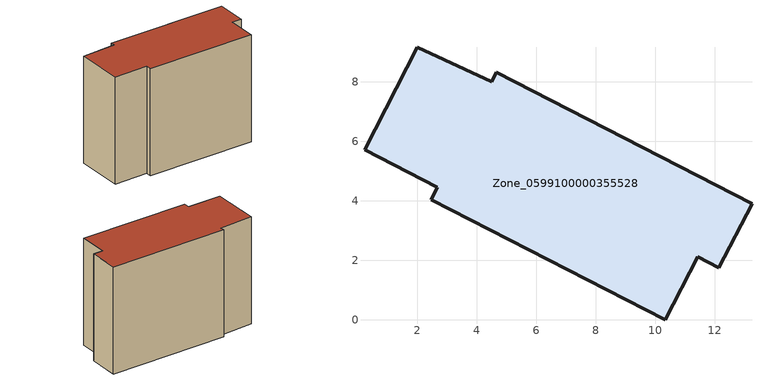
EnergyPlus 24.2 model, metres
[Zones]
Zone_0599100000355528
 floor ground (C_G): 12.14,1.74 11.42,2.11 10.34,0 2.46,4.03 2.67,4.45 0.22,5.72 1.99,9.17 4.49,8.01 4.65,8.32 13.25,3.9 z3.76
 wall outside (C_F): 11.42,2.11 12.14,1.74 13.25,3.9 4.65,8.32 4.49,8.01 1.99,9.17 0.22,5.72 2.67,4.45 2.46,4.03 10.34,0 11.42,2.11 z3.76:12.42
 roof outside (C_R): 4.49,8.01 1.99,9.17 0.22,5.72 2.67,4.45 2.46,4.03 10.34,0 11.42,2.11 12.14,1.74 13.25,3.9 4.65,8.32 z12.42
[BUILDING]
Pand.0599100000355528: North Axis=0; Terrain=City; Loads Convergence Tolerance Value=0.04; Temperature Convergence Tolerance Value=0.4; Solar Distribution=FullExterior; Maximum Number of Warmup Days=25; Minimum Number of Warmup Days=1
[Site:Location]
Rotterdam.The.Hague.AP_ZH_NLD Design_Conditions: Latitude=51.96; Longitude=4.45; Time Zone=1; Elevation=-4.5
[SITE:GROUNDTEMPERATURE:BUILDINGSURFACE]
18, 18, 18, 18, 18, 18, 18, 18, 18, 18, 18, 18
[MATERIAL] Thermal Absorptance=0.9; Solar Absorptance=0.7; Visible Absorptance=0.7
Name | Roughness | Thickness | Conductivity | Density | Specific Heat
G.TI.1992-2005 | MediumSmooth | 0.15 | 0.06 | 540 | 1210
F.TI.1992-2005 | Rough | 0.3 | 0.12 | 1920 | 840
R.TI.1992-2005 | MediumRough | 0.2 | 0.08 | 1500 | 1000
[CONSTRUCTION]
C_G: G.TI.1992-2005
C_F: F.TI.1992-2005
C_R: R.TI.1992-2005
[ZONE]
Zone_0599100000355528: Type=1; Multiplier=1; Ceiling Height=Autocalculate; Volume=Autocalculate; Floor Area=autocalculate; Part of Total Floor Area=Yes
[ZONEINFILTRATION:DESIGNFLOWRATE]
Infil_Zone_0599100000355528: Zone or ZoneList or Space or SpaceList=Zone_0599100000355528; Schedule=AlwaysOn; Design Flow Rate Calculation Method=Flow/Area; Flow Rate per Floor Area=0.0015; Constant Term Coefficient=1; Temperature Term Coefficient=0; Velocity Term Coefficient=0; Velocity Squared Term Coefficient=0
[HVACTEMPLATE:ZONE:IDEALLOADSAIRSYSTEM]
Zone_0599100000355528: Maximum Heating Supply Air Temperature=50; Minimum Cooling Supply Air Temperature=13; Maximum Heating Supply Air Humidity Ratio=0.0156; Minimum Cooling Supply Air Humidity Ratio=0.0077; Heating Limit=NoLimit; Cooling Limit=NoLimit; Dehumidification Control Type=ConstantSensibleHeatRatio; Cooling Sensible Heat Ratio=0.7; Dehumidification Setpoint=60; Humidification Control Type=None; Humidification Setpoint=30; Outdoor Air Method=None; Outdoor Air Flow Rate per Person=0.00944; Outdoor Air Flow Rate per Zone Floor Area=0; Outdoor Air Flow Rate per Zone=0; Demand Controlled Ventilation Type=None; Outdoor Air Economizer Type=NoEconomizer; Heat Recovery Type=None; Sensible Heat Recovery Effectiveness=0.7; Latent Heat Recovery Effectiveness=0.65
[ZONECONTROL:THERMOSTAT]
ThermostatControl_Zone_0599100000355528: Zone or ZoneList=Zone_0599100000355528; Control Type Schedule=DualSetpointControlType; Control 1=Thermostat_Zone_0599100000355528; Temperature Difference Between Cutout And Setpoint=0
[THERMOSTATSETPOINT:DUALSETPOINT]
Thermostat_Zone_0599100000355528: Heating Setpoint Temperature Schedule=HeatingSetpoint_Zone_0599100000355528; Cooling Setpoint Temperature Schedule=CoolingSetpoint_Zone_0599100000355528
[SCHEDULE:COMPACT]
HeatingSetpoint_Zone_0599100000355528: Through: 12/31, For: AllDays, Until: 24:00, 21
CoolingSetpoint_Zone_0599100000355528: Through: 12/31, For: AllDays, Until: 24:00, 24
DualSetpointControlType: Through: 12/31, For: AllDays, Until: 24:00, 4
AlwaysOn: Through: 12/31, For: AllDays, Until: 24:00, 1
